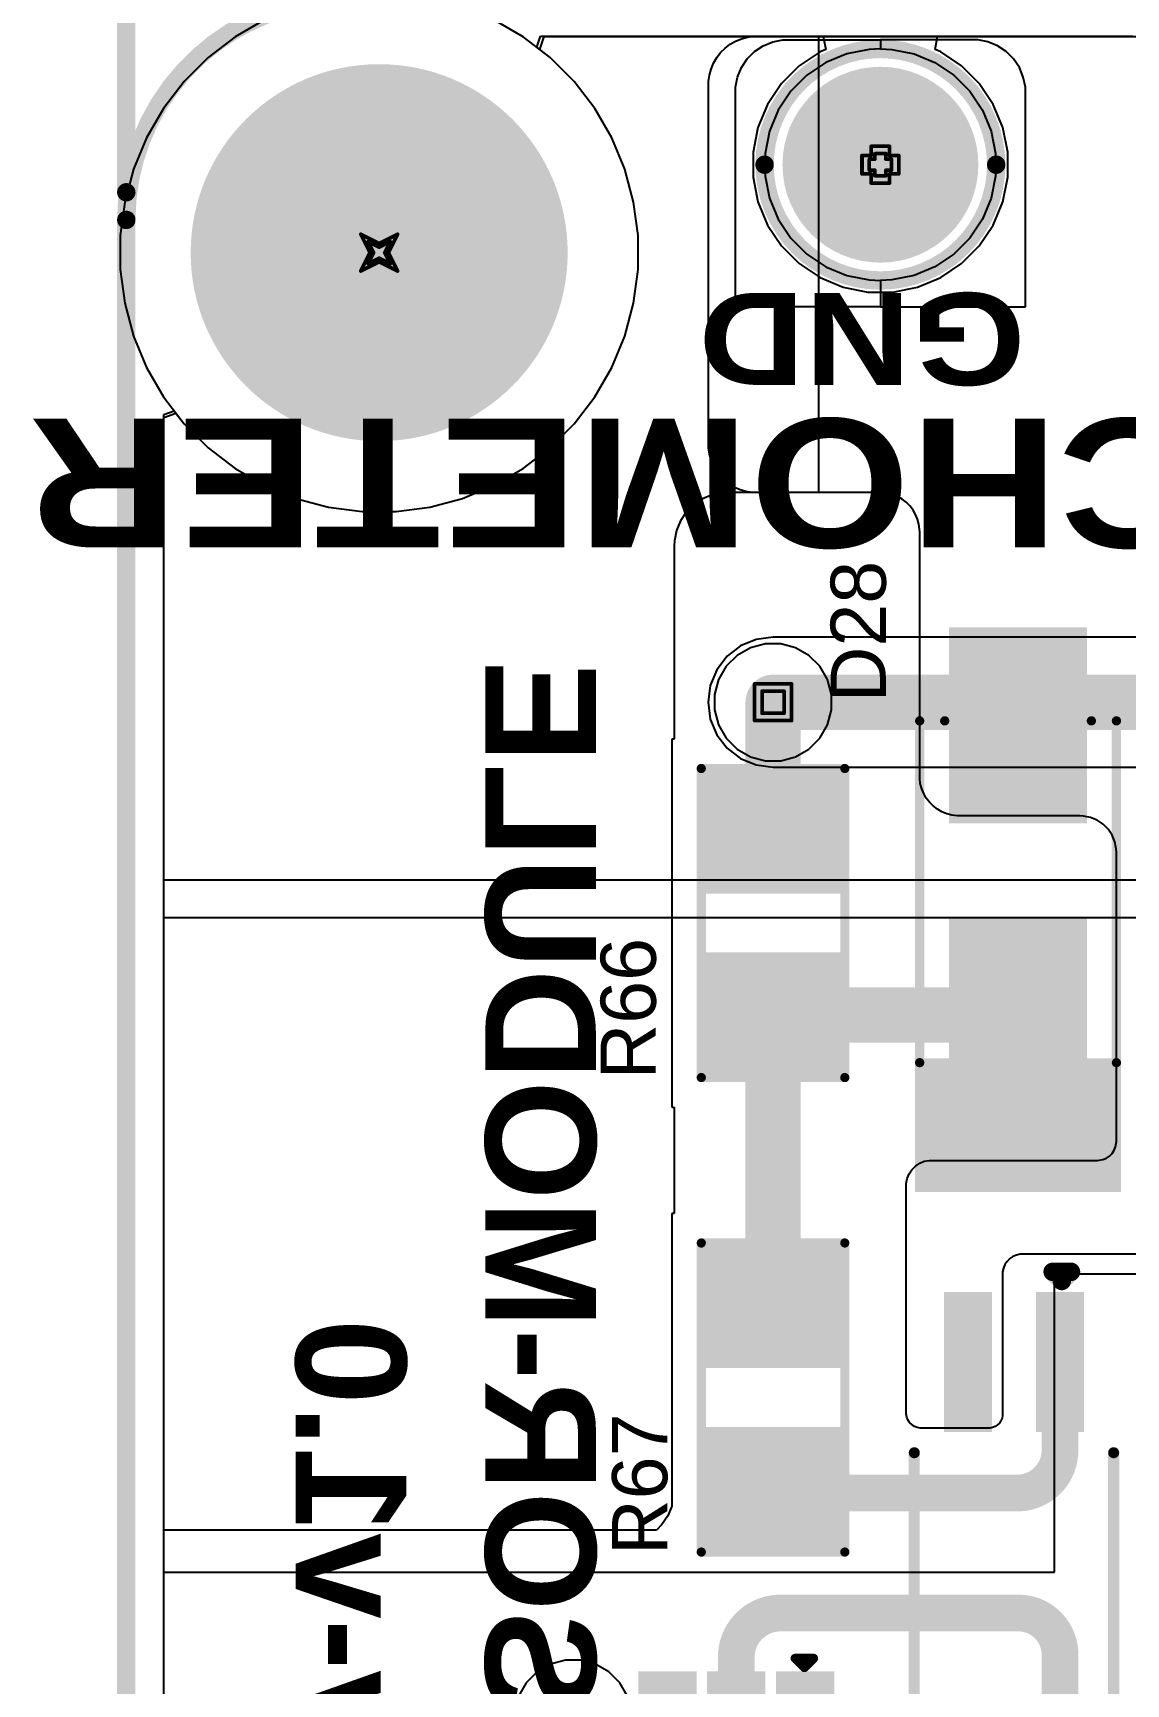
# Model space of a CAD drawing. Header units: inches. Extents: x -5 to 230, y -4 to 159.
# Drawn here: x -4.79 to 10.3, y 53.25 to 76.04 of the extents above; entities that cross this region are included whole.
import ezdxf

# ---------------------------------------------------------------- set-up
doc = ezdxf.new("R2010")
doc.units = ezdxf.units.IN
for name, color, linetype in [('Board Outline', 216, 'Continuous'), ('Bottom Layer', 5, 'Continuous'), ('Bottom Overlay', 54, 'Continuous'), ('Bottom Solder', 6, 'Continuous'), ('Dimension', 6, 'Continuous'), ('Drill Drawing', 1, 'Continuous'), ('Layer 1', 16, 'Continuous'), ('Layer 2', 76, 'Continuous'), ('Multi-Layer', 9, 'Continuous'), ('Pad Holes', 156, 'Continuous'), ('Top Layer', 1, 'Continuous'), ('Top Overlay', 2, 'Continuous'), ('Top Paste', 8, 'Continuous'), ('Top Solder', 216, 'Continuous'), ('Via Holes', 16, 'Continuous')]:
    doc.layers.add(name, color=color, linetype=linetype)
doc.styles.add('Arial', font='', dxfattribs={"height": 0.2})
doc.styles.add('Arial Black_Bold', font='', dxfattribs={"height": 0.2})
doc.styles.add('Arial_Bold', font='', dxfattribs={"height": 0.2})
doc.styles.get('Arial').set_extended_font_data('Arial')
doc.styles.get('Arial Black_Bold').set_extended_font_data('Arial Black', bold=True)
doc.styles.get('Arial_Bold').set_extended_font_data('Arial', bold=True)

# ---------------------------------------------------------------- blocks, each defined once
blk = doc.blocks.new('0_5___T____P___6')
at = {"layer": 'Bottom Layer'}
h = blk.add_hatch(color=5, dxfattribs=at)
edge = h.paths.add_edge_path()
edge.add_arc((0, 0), 1.25, 0, 360)
at = {"layer": 'Bottom Solder'}
h = blk.add_hatch(color=6, dxfattribs=at)
edge = h.paths.add_edge_path()
edge.add_arc((0, 0), 1.352, 0, 360)
at = {"layer": 'Layer 1'}
h = blk.add_hatch(color=16, dxfattribs=at)
edge = h.paths.add_edge_path()
edge.add_arc((0, 0), 1.25, 0, 360)
at = {"layer": 'Layer 2'}
h = blk.add_hatch(color=76, dxfattribs=at)
edge = h.paths.add_edge_path()
edge.add_arc((0, 0), 1.25, 0, 360)
at = {"layer": 'Multi-Layer'}
h = blk.add_hatch(color=9, dxfattribs=at)
edge = h.paths.add_edge_path()
edge.add_arc((0, 0), 1.25, 0, 360)
at = {"layer": 'Pad Holes'}
h = blk.add_hatch(color=7, dxfattribs=at)
edge = h.paths.add_edge_path()
edge.add_arc((0, 0), 0.75, 0, 360)
at = {"layer": 'Top Layer'}
h = blk.add_hatch(color=1, dxfattribs=at)
edge = h.paths.add_edge_path()
edge.add_arc((0, 0), 1.25, 0, 360)
at = {"layer": 'Top Solder'}
h = blk.add_hatch(color=216, dxfattribs=at)
edge = h.paths.add_edge_path()
edge.add_arc((0, 0), 1.352, 0, 360)
blk = doc.blocks.new('SMA_41')
at = {"layer": 'Top Layer'}
for points in [[(-3.25, 0.85), (-0.75, 0.85), (-0.75, -0.85), (-3.25, -0.85)], [(0.75, 0.85), (3.25, 0.85), (3.25, -0.85), (0.75, -0.85)]]:
    blk.add_hatch(color=1, dxfattribs=at).paths.add_polyline_path(points)
at = {"layer": 'Top Overlay'}
for points in [[(-4.445, -1.422), (-3.278, -1.422), (-3.278, 1.422), (-4.445, 1.422)], [(-3.3, 0.924), (-2.596, 0.924), (-2.596, 1.422), (-3.3, 1.422)], [(-3.3, -1.422), (-2.596, -1.422), (-2.596, -0.924), (-3.3, -0.924)]]:
    blk.add_hatch(color=2, dxfattribs=at).paths.add_polyline_path(points)
at = {"layer": 'Top Paste'}
for points in [[(-3.25, 0.85), (-0.75, 0.85), (-0.75, -0.85), (-3.25, -0.85)], [(0.75, 0.85), (3.25, 0.85), (3.25, -0.85), (0.75, -0.85)]]:
    blk.add_hatch(color=8, dxfattribs=at).paths.add_polyline_path(points)
at = {"layer": 'Top Solder'}
for points in [[(-3.352, 0.952), (-0.648, 0.952), (-0.648, -0.952), (-3.352, -0.952)], [(0.648, 0.952), (3.352, 0.952), (3.352, -0.952), (0.648, -0.952)]]:
    blk.add_hatch(color=216, dxfattribs=at).paths.add_polyline_path(points)
at = {"layer": 'Top Overlay', "const_width": 0.127}
for points in [[(-2.658, 1.358), (2.061, 1.358)], [(2.061, 1.358), (2.061, 1.012)], [(2.061, -1.012), (2.061, -1.358)], [(-2.658, -1.358), (2.061, -1.358)]]:
    blk.add_lwpolyline(points, dxfattribs=at)
at = {"layer": 'Top Overlay', "const_width": 0.0635}
for points in [[(-2.69, 1.358, 1), (-2.626, 1.358, 1)], [(2.029, 1.358, 1), (2.093, 1.358, 1)], [(2.029, 1.358, 1), (2.093, 1.358, 1)], [(2.029, 1.012, 1), (2.093, 1.012, 1)], [(2.029, -1.012, 1), (2.093, -1.012, 1)], [(-2.69, -1.358, 1), (-2.626, -1.358, 1)], [(2.029, -1.358, 1), (2.093, -1.358, 1)], [(2.029, -1.358, 1), (2.093, -1.358, 1)]]:
    blk.add_lwpolyline(points, format="xyb", close=True, dxfattribs=at)
blk = doc.blocks.new('SOIC_4_175____65')
at = {"layer": 'Top Layer'}
for points in [[(-2.31, 0.915), (-2.31, 0.355), (-4.137, 0.355), (-4.137, 0.915)], [(4.137, 0.915), (4.137, 0.355), (2.31, 0.355), (2.31, 0.915)], [(-2.31, -0.355), (-2.31, -0.915), (-4.137, -0.915), (-4.137, -0.355)], [(4.137, -0.355), (4.137, -0.915), (2.31, -0.915), (2.31, -0.355)]]:
    blk.add_hatch(color=1, dxfattribs=at).paths.add_polyline_path(points)
at = {"layer": 'Top Paste'}
for points in [[(-2.31, 0.915), (-2.31, 0.355), (-4.137, 0.355), (-4.137, 0.915)], [(4.137, 0.915), (4.137, 0.355), (2.31, 0.355), (2.31, 0.915)], [(-2.31, -0.355), (-2.31, -0.915), (-4.137, -0.915), (-4.137, -0.355)], [(4.137, -0.355), (4.137, -0.915), (2.31, -0.915), (2.31, -0.355)]]:
    blk.add_hatch(color=8, dxfattribs=at).paths.add_polyline_path(points)
at = {"layer": 'Top Solder'}
for points in [[(-2.259, 0.966), (-2.259, 0.304), (-4.188, 0.304), (-4.188, 0.966)], [(4.188, 0.966), (4.188, 0.304), (2.259, 0.304), (2.259, 0.966)], [(-2.259, -0.304), (-2.259, -0.966), (-4.188, -0.966), (-4.188, -0.304)], [(4.188, -0.304), (4.188, -0.966), (2.259, -0.966), (2.259, -0.304)]]:
    blk.add_hatch(color=216, dxfattribs=at).paths.add_polyline_path(points)
at = {"layer": 'Top Overlay'}
for points, const_width in [([(1.971, 1.376), (-1.971, 1.376)], 0.152), ([(-4.341, 0.66), (-4.468, 0.787)], 0.254), ([(-4.468, 0.533), (-4.468, 0.787)], 0.254), ([(-4.468, 0.533), (-4.341, 0.66)], 0.254), ([(1.971, -1.376), (-1.971, -1.376)], 0.152)]:
    blk.add_lwpolyline(points, dxfattribs=dict(at, const_width=const_width))
for points, const_width in [([(-2.009, 1.376, 1), (-1.933, 1.376, 1)], 0.0762), ([(1.933, 1.376, 1), (2.009, 1.376, 1)], 0.0762), ([(-4.532, 0.787, 1), (-4.405, 0.787, 1)], 0.127), ([(-4.532, 0.787, 1), (-4.405, 0.787, 1)], 0.127), ([(-4.405, 0.66, 1), (-4.278, 0.66, 1)], 0.127), ([(-4.405, 0.66, 1), (-4.278, 0.66, 1)], 0.127), ([(-4.532, 0.533, 1), (-4.405, 0.533, 1)], 0.127), ([(-4.532, 0.533, 1), (-4.405, 0.533, 1)], 0.127), ([(-2.009, -1.376, 1), (-1.933, -1.376, 1)], 0.0762), ([(1.933, -1.376, 1), (2.009, -1.376, 1)], 0.0762)]:
    blk.add_lwpolyline(points, format="xyb", close=True, dxfattribs=dict(at, const_width=const_width))
blk = doc.blocks.new('SOT_23_5_68')
at = {"layer": 'Top Layer'}
for points in [[(-1.85, 1.25), (-0.75, 1.25), (-0.75, 0.65), (-1.85, 0.65)], [(0.75, 1.25), (1.85, 1.25), (1.85, 0.65), (0.75, 0.65)], [(-1.85, 0.3), (-0.75, 0.3), (-0.75, -0.3), (-1.85, -0.3)], [(-1.85, -0.65), (-0.75, -0.65), (-0.75, -1.25), (-1.85, -1.25)], [(0.75, -0.65), (1.85, -0.65), (1.85, -1.25), (0.75, -1.25)]]:
    blk.add_hatch(color=1, dxfattribs=at).paths.add_polyline_path(points)
at = {"layer": 'Top Paste'}
for points in [[(-1.85, 1.25), (-0.75, 1.25), (-0.75, 0.65), (-1.85, 0.65)], [(0.75, 1.25), (1.85, 1.25), (1.85, 0.65), (0.75, 0.65)], [(-1.85, 0.3), (-0.75, 0.3), (-0.75, -0.3), (-1.85, -0.3)], [(-1.85, -0.65), (-0.75, -0.65), (-0.75, -1.25), (-1.85, -1.25)], [(0.75, -0.65), (1.85, -0.65), (1.85, -1.25), (0.75, -1.25)]]:
    blk.add_hatch(color=8, dxfattribs=at).paths.add_polyline_path(points)
at = {"layer": 'Top Solder'}
for points in [[(-1.952, 1.352), (-0.648, 1.352), (-0.648, 0.548), (-1.952, 0.548)], [(0.648, 1.352), (1.952, 1.352), (1.952, 0.548), (0.648, 0.548)], [(-1.952, 0.402), (-0.648, 0.402), (-0.648, -0.402), (-1.952, -0.402)], [(-1.952, -0.548), (-0.648, -0.548), (-0.648, -1.352), (-1.952, -1.352)], [(0.648, -0.548), (1.952, -0.548), (1.952, -1.352), (0.648, -1.352)]]:
    blk.add_hatch(color=216, dxfattribs=at).paths.add_polyline_path(points)
at = {"layer": 'Top Overlay', "const_width": 0.127}
for points in [[(0.874, 1.499), (-0.879, 1.499)], [(-0.879, 1.399), (-0.879, 1.499)], [(0.874, 1.399), (0.874, 1.499)], [(-2.007, 0.94), (-2.134, 1.067)], [(-2.134, 0.813), (-2.134, 1.067)], [(-2.134, 0.813), (-2.007, 0.94)], [(0.88, -0.418), (0.88, 0.44)], [(-0.879, -1.499), (-0.879, -1.399)], [(0.874, -1.499), (0.874, -1.399)], [(0.874, -1.499), (-0.879, -1.499)]]:
    blk.add_lwpolyline(points, dxfattribs=at)
at = {"layer": 'Top Overlay', "const_width": 0.0635}
for points in [[(-0.911, 1.499, 1), (-0.847, 1.499, 1)], [(-0.911, 1.499, 1), (-0.847, 1.499, 1)], [(-0.911, 1.399, 1), (-0.847, 1.399, 1)], [(0.842, 1.499, 1), (0.905, 1.499, 1)], [(0.842, 1.499, 1), (0.905, 1.499, 1)], [(0.842, 1.399, 1), (0.905, 1.399, 1)], [(-2.165, 1.067, 1), (-2.102, 1.067, 1)], [(-2.165, 1.067, 1), (-2.102, 1.067, 1)], [(-2.038, 0.94, 1), (-1.975, 0.94, 1)], [(-2.038, 0.94, 1), (-1.975, 0.94, 1)], [(-2.165, 0.813, 1), (-2.102, 0.813, 1)], [(-2.165, 0.813, 1), (-2.102, 0.813, 1)], [(0.848, 0.44, 1), (0.912, 0.44, 1)], [(0.848, -0.418, 1), (0.912, -0.418, 1)], [(-0.911, -1.399, 1), (-0.847, -1.399, 1)], [(0.842, -1.399, 1), (0.905, -1.399, 1)], [(-0.911, -1.499, 1), (-0.847, -1.499, 1)], [(-0.911, -1.499, 1), (-0.847, -1.499, 1)], [(0.842, -1.499, 1), (0.905, -1.499, 1)], [(0.842, -1.499, 1), (0.905, -1.499, 1)]]:
    blk.add_lwpolyline(points, format="xyb", close=True, dxfattribs=at)
blk = doc.blocks.new('R___1206_113')
at = {"layer": 'Top Layer'}
for points in [[(-2.032, 0.889), (-0.508, 0.889), (-0.508, -0.889), (-2.032, -0.889)], [(0.508, 0.889), (2.032, 0.889), (2.032, -0.889), (0.508, -0.889)]]:
    blk.add_hatch(color=1, dxfattribs=at).paths.add_polyline_path(points)
at = {"layer": 'Top Paste'}
for points in [[(-2.032, 0.889), (-0.508, 0.889), (-0.508, -0.889), (-2.032, -0.889)], [(0.508, 0.889), (2.032, 0.889), (2.032, -0.889), (0.508, -0.889)]]:
    blk.add_hatch(color=8, dxfattribs=at).paths.add_polyline_path(points)
at = {"layer": 'Top Solder'}
for points in [[(-2.1336, 0.9906), (-0.4064, 0.9906), (-0.4064, -0.9906), (-2.1336, -0.9906)], [(0.4064, 0.9906), (2.1336, 0.9906), (2.1336, -0.9906), (0.4064, -0.9906)]]:
    blk.add_hatch(color=216, dxfattribs=at).paths.add_polyline_path(points)
at = {"layer": 'Top Overlay', "const_width": 0.127}
for points in [[(2.1336, 0.9906), (-2.1336, 0.9906)], [(-2.1336, -0.9906), (-2.1336, 0.9906)], [(2.1336, -0.9906), (2.1336, 0.9906)], [(2.1336, -0.9906), (-2.1336, -0.9906)]]:
    blk.add_lwpolyline(points, dxfattribs=at)
at = {"layer": 'Top Overlay', "const_width": 0.0635}
for points in [[(-2.16535, 0.9906, 1), (-2.10185, 0.9906, 1)], [(-2.16535, 0.9906, 1), (-2.10185, 0.9906, 1)], [(2.10185, 0.9906, 1), (2.16535, 0.9906, 1)], [(2.10185, 0.9906, 1), (2.16535, 0.9906, 1)], [(-2.16535, -0.9906, 1), (-2.10185, -0.9906, 1)], [(-2.16535, -0.9906, 1), (-2.10185, -0.9906, 1)], [(2.10185, -0.9906, 1), (2.16535, -0.9906, 1)], [(2.10185, -0.9906, 1), (2.16535, -0.9906, 1)]]:
    blk.add_lwpolyline(points, format="xyb", close=True, dxfattribs=at)
blk = doc.blocks.new('R___1206_114')
at = {"layer": 'Top Layer'}
for points in [[(-2.032, 0.889), (-0.508, 0.889), (-0.508, -0.889), (-2.032, -0.889)], [(0.508, 0.889), (2.032, 0.889), (2.032, -0.889), (0.508, -0.889)]]:
    blk.add_hatch(color=1, dxfattribs=at).paths.add_polyline_path(points)
at = {"layer": 'Top Paste'}
for points in [[(-2.032, 0.889), (-0.508, 0.889), (-0.508, -0.889), (-2.032, -0.889)], [(0.508, 0.889), (2.032, 0.889), (2.032, -0.889), (0.508, -0.889)]]:
    blk.add_hatch(color=8, dxfattribs=at).paths.add_polyline_path(points)
at = {"layer": 'Top Solder'}
for points in [[(-2.1336, 0.9906), (-0.4064, 0.9906), (-0.4064, -0.9906), (-2.1336, -0.9906)], [(0.4064, 0.9906), (2.1336, 0.9906), (2.1336, -0.9906), (0.4064, -0.9906)]]:
    blk.add_hatch(color=216, dxfattribs=at).paths.add_polyline_path(points)
at = {"layer": 'Top Overlay', "const_width": 0.127}
for points in [[(2.1336, 0.9906), (-2.1336, 0.9906)], [(-2.1336, -0.9906), (-2.1336, 0.9906)], [(2.1336, -0.9906), (2.1336, 0.9906)], [(2.1336, -0.9906), (-2.1336, -0.9906)]]:
    blk.add_lwpolyline(points, dxfattribs=at)
at = {"layer": 'Top Overlay', "const_width": 0.0635}
for points in [[(-2.16535, 0.9906, 1), (-2.10185, 0.9906, 1)], [(-2.16535, 0.9906, 1), (-2.10185, 0.9906, 1)], [(2.10185, 0.9906, 1), (2.16535, 0.9906, 1)], [(2.10185, 0.9906, 1), (2.16535, 0.9906, 1)], [(-2.16535, -0.9906, 1), (-2.10185, -0.9906, 1)], [(-2.16535, -0.9906, 1), (-2.10185, -0.9906, 1)], [(2.10185, -0.9906, 1), (2.16535, -0.9906, 1)], [(2.10185, -0.9906, 1), (2.16535, -0.9906, 1)]]:
    blk.add_lwpolyline(points, format="xyb", close=True, dxfattribs=at)

msp = doc.modelspace()

# ---------------------------------------------------------------- hatches: boundary and pattern name
at = {"layer": 'Bottom Layer'}
h = msp.add_hatch(color=5, dxfattribs=at)
edge = h.paths.add_edge_path()
edge.add_arc((-0.009, 73.009), 2.5, 0, 360)
h = msp.add_hatch(color=5, dxfattribs=at)
edge = h.paths.add_edge_path()
edge.add_arc((5.428, 66.802), 0.3, 0, 360)
at = {"layer": 'Bottom Solder'}
h = msp.add_hatch(color=6, dxfattribs=at)
edge = h.paths.add_edge_path()
edge.add_arc((-0.009, 73.009), 2.602, 0, 360)
at = {"layer": 'Layer 1'}
h = msp.add_hatch(color=16, dxfattribs=at)
edge = h.paths.add_edge_path()
edge.add_arc((-0.009, 73.009), 2.5, 0, 360)
h = msp.add_hatch(color=16, dxfattribs=at)
edge = h.paths.add_edge_path()
edge.add_arc((5.428, 66.802), 0.3, 0, 360)
at = {"layer": 'Layer 2'}
h = msp.add_hatch(color=76, dxfattribs=at)
edge = h.paths.add_edge_path()
edge.add_arc((-0.009, 73.009), 2.5, 0, 360)
h = msp.add_hatch(color=76, dxfattribs=at)
edge = h.paths.add_edge_path()
edge.add_arc((5.428, 66.802), 0.3, 0, 360)
at = {"layer": 'Multi-Layer'}
h = msp.add_hatch(color=9, dxfattribs=at)
edge = h.paths.add_edge_path()
edge.add_arc((-0.009, 73.009), 2.5, 0, 360)
at = {"layer": 'Pad Holes'}
h = msp.add_hatch(color=7, dxfattribs=at)
edge = h.paths.add_edge_path()
edge.add_arc((-0.009, 73.009), 1.5, 0, 360)
at = {"layer": 'Top Layer'}
h = msp.add_hatch(color=1, dxfattribs=at)
edge = h.paths.add_edge_path()
edge.add_arc((-0.009, 73.009), 2.5, 0, 360)
h = msp.add_hatch(color=1, dxfattribs=at)
edge = h.paths.add_edge_path()
edge.add_arc((5.428, 66.802), 0.3, 0, 360)
at = {"layer": 'Top Solder'}
h = msp.add_hatch(color=216, dxfattribs=at)
edge = h.paths.add_edge_path()
edge.add_arc((-0.009, 73.009), 2.602, 0, 360)
at = {"layer": 'Via Holes'}
h = msp.add_hatch(color=7, dxfattribs=at)
edge = h.paths.add_edge_path()
edge.add_arc((5.428, 66.802), 0.15, 0, 360)

# ---------------------------------------------------------------- linework, layer by layer
at = {"layer": 'Board Outline', "const_width": 0.254}
msp.add_lwpolyline([(-3.5, 73.461, -0.414214), (-0.452, 76.509)], format="xyb", dxfattribs=at)
msp.add_lwpolyline([(-3.5, -0.443), (-3.5, 73.461)], dxfattribs=at)
at = {"layer": 'Board Outline', "const_width": 0.127}
msp.add_lwpolyline([(-3.563, 73.461, 1), (-3.436, 73.461, 1)], format="xyb", close=True, dxfattribs=at)
msp.add_lwpolyline([(-3.563, 73.461, 1), (-3.436, 73.461, 1)], format="xyb", close=True, dxfattribs=at)
at = {"layer": 'Bottom Layer'}
for p, q in [((2.208, 75.813), (2.268, 75.991)), ((2.268, 75.991), (6.12, 75.991)), ((6.12, 75.991), (6.155, 75.813)), ((7.664, 75.813), (7.7, 75.991)), ((7.7, 75.991), (12.365, 75.991)), ((2.353, 75.702), (2.208, 75.813)), ((2.684, 75.371), (2.353, 75.702)), ((6.077, 75.781), (5.789, 75.589)), ((6.155, 75.813), (6.077, 75.781)), ((7.742, 75.781), (7.664, 75.813)), ((8.03, 75.589), (7.742, 75.781)), ((5.789, 75.589), (5.544, 75.344)), ((8.275, 75.344), (8.03, 75.589)), ((2.969, 74.999), (2.684, 75.371)), ((5.544, 75.344), (5.352, 75.056)), ((8.468, 75.056), (8.275, 75.344)), ((3.204, 74.594), (2.969, 74.999)), ((5.352, 75.056), (5.219, 74.736)), ((8.6, 74.736), (8.468, 75.056)), ((3.383, 74.161), (3.204, 74.594)), ((5.219, 74.736), (5.152, 74.396)), ((8.668, 74.396), (8.6, 74.736)), ((5.152, 74.396), (5.152, 74.05)), ((8.668, 74.05), (8.668, 74.396)), ((3.504, 73.708), (3.383, 74.161)), ((5.152, 74.05), (5.219, 73.71)), ((8.6, 73.71), (8.668, 74.05)), ((3.565, 73.244), (3.504, 73.708)), ((5.219, 73.71), (5.352, 73.39)), ((8.468, 73.39), (8.6, 73.71)), ((3.565, 72.775), (3.565, 73.244)), ((5.352, 73.39), (5.544, 73.103)), ((8.275, 73.103), (8.468, 73.39)), ((5.544, 73.103), (5.789, 72.858)), ((8.03, 72.858), (8.275, 73.103)), ((3.504, 72.31), (3.565, 72.775)), ((5.789, 72.858), (6.077, 72.665)), ((7.742, 72.665), (8.03, 72.858)), ((6.077, 72.665), (6.397, 72.533)), ((6.397, 72.533), (6.737, 72.465)), ((7.083, 72.465), (7.423, 72.533)), ((7.423, 72.533), (7.742, 72.665)), ((3.383, 71.858), (3.504, 72.31)), ((6.737, 72.465), (7.083, 72.465)), ((3.204, 71.425), (3.383, 71.858)), ((2.969, 71.019), (3.204, 71.425)), ((2.684, 70.647), (2.969, 71.019)), ((-2.982, 70.735), (-2.814, 70.793)), ((-2.982, 2.277), (-2.982, 70.735)), ((-2.814, 70.793), (-2.702, 70.647)), ((-2.702, 70.647), (-2.371, 70.316)), ((2.353, 70.316), (2.684, 70.647)), ((-2.371, 70.316), (-1.999, 70.031)), ((1.981, 70.031), (2.353, 70.316)), ((-1.999, 70.031), (-1.593, 69.797)), ((1.575, 69.797), (1.981, 70.031)), ((-1.593, 69.797), (-1.161, 69.617)), ((1.142, 69.617), (1.575, 69.797)), ((-1.161, 69.617), (-0.708, 69.496)), ((0.69, 69.496), (1.142, 69.617)), ((-0.708, 69.496), (-0.243, 69.435)), ((-0.243, 69.435), (0.225, 69.435)), ((0.225, 69.435), (0.69, 69.496)), ((5.428, 67.699), (5.196, 67.668)), ((11.278, 67.699), (5.428, 67.699)), ((4.98, 67.579), (4.794, 67.436)), ((5.196, 67.668), (4.98, 67.579)), ((4.652, 67.25), (4.562, 67.034)), ((4.794, 67.436), (4.652, 67.25)), ((4.562, 67.034), (4.531, 66.802)), ((4.531, 66.802), (4.562, 66.57)), ((4.562, 66.57), (4.652, 66.354)), ((4.652, 66.354), (4.794, 66.168)), ((4.794, 66.168), (4.98, 66.025)), ((4.98, 66.025), (5.196, 65.936)), ((5.196, 65.936), (5.428, 65.905)), ((5.428, 65.905), (11.278, 65.905))]:
    msp.add_line(p, q, dxfattribs=at)
at = {"layer": 'Bottom Layer', "const_width": 0.762}
msp.add_lwpolyline([(5.428, 66.802), (11.278, 66.802)], dxfattribs=at)
at = {"layer": 'Bottom Layer', "const_width": 0.381}
msp.add_lwpolyline([(5.238, 66.802, 1), (5.619, 66.802, 1)], format="xyb", close=True, dxfattribs=at)
at = {"layer": 'Dimension', "const_width": 0.254}
msp.add_lwpolyline([(-3.5, 73.842), (-3.5, 87.122)], dxfattribs=at)
at = {"layer": 'Dimension', "const_width": 0.127}
msp.add_lwpolyline([(-3.563, 73.842, 1), (-3.436, 73.842, 1)], format="xyb", close=True, dxfattribs=at)
at = {"layer": 'Drill Drawing', "const_width": 0.0508}
for points in [[(6.656, 74.096), (6.656, 74.35)], [(6.656, 74.35), (6.783, 74.35)], [(6.757, 74.147), (6.757, 74.299)], [(6.757, 74.299), (6.834, 74.299)], [(6.783, 74.35), (6.783, 74.477)], [(6.783, 74.477), (7.037, 74.477)], [(6.834, 74.299), (6.834, 74.376)], [(6.834, 74.376), (6.986, 74.376)], [(6.986, 74.299), (6.986, 74.376)], [(6.986, 74.299), (7.062, 74.299)], [(7.037, 74.35), (7.037, 74.477)], [(7.037, 74.35), (7.164, 74.35)], [(7.062, 74.147), (7.062, 74.299)], [(7.164, 74.096), (7.164, 74.35)], [(6.656, 74.096), (6.783, 74.096)], [(6.757, 74.147), (6.834, 74.147)], [(6.783, 73.969), (6.783, 74.096)], [(6.834, 74.071), (6.834, 74.147)], [(6.834, 74.071), (6.986, 74.071)], [(6.986, 74.147), (7.062, 74.147)], [(6.986, 74.071), (6.986, 74.147)], [(7.037, 74.096), (7.164, 74.096)], [(7.037, 73.969), (7.037, 74.096)], [(6.783, 73.969), (7.037, 73.969)], [(-0.263, 73.263), (-0.009, 73.136)], [(-0.263, 73.263), (-0.136, 73.009)], [(-0.162, 73.162), (-0.009, 73.085)], [(-0.162, 73.162), (-0.085, 73.009)], [(-0.009, 73.136), (0.245, 73.263)], [(-0.009, 73.085), (0.143, 73.162)], [(0.067, 73.009), (0.143, 73.162)], [(0.118, 73.009), (0.245, 73.263)], [(-0.263, 72.755), (-0.136, 73.009)], [(-0.162, 72.857), (-0.085, 73.009)], [(-0.162, 72.857), (-0.009, 72.933)], [(-0.009, 72.933), (0.143, 72.857)], [(0.067, 73.009), (0.143, 72.857)], [(0.118, 73.009), (0.245, 72.755)], [(-0.263, 72.755), (-0.009, 72.882)], [(-0.009, 72.882), (0.245, 72.755)], [(5.174, 67.056), (5.682, 67.056)], [(5.174, 66.548), (5.174, 67.056)], [(5.682, 66.548), (5.682, 67.056)], [(5.276, 66.954), (5.58, 66.954)], [(5.276, 66.65), (5.276, 66.954)], [(5.58, 66.65), (5.58, 66.954)], [(5.174, 66.548), (5.682, 66.548)], [(5.276, 66.65), (5.58, 66.65)]]:
    msp.add_lwpolyline(points, dxfattribs=at)
at = {"layer": 'Drill Drawing', "const_width": 0.0254}
for points in [[(6.643, 74.35, 1), (6.668, 74.35, 1)], [(6.643, 74.35, 1), (6.668, 74.35, 1)], [(6.745, 74.299, 1), (6.77, 74.299, 1)], [(6.745, 74.299, 1), (6.77, 74.299, 1)], [(6.77, 74.477, 1), (6.795, 74.477, 1)], [(6.77, 74.477, 1), (6.795, 74.477, 1)], [(6.77, 74.35, 1), (6.795, 74.35, 1)], [(6.77, 74.35, 1), (6.795, 74.35, 1)], [(6.821, 74.376, 1), (6.846, 74.376, 1)], [(6.821, 74.376, 1), (6.846, 74.376, 1)], [(6.821, 74.299, 1), (6.846, 74.299, 1)], [(6.821, 74.299, 1), (6.846, 74.299, 1)], [(6.973, 74.376, 1), (6.999, 74.376, 1)], [(6.973, 74.376, 1), (6.999, 74.376, 1)], [(6.973, 74.299, 1), (6.999, 74.299, 1)], [(6.973, 74.299, 1), (6.999, 74.299, 1)], [(7.024, 74.477, 1), (7.049, 74.477, 1)], [(7.024, 74.477, 1), (7.049, 74.477, 1)], [(7.024, 74.35, 1), (7.049, 74.35, 1)], [(7.024, 74.35, 1), (7.049, 74.35, 1)], [(7.049, 74.299, 1), (7.075, 74.299, 1)], [(7.049, 74.299, 1), (7.075, 74.299, 1)], [(7.151, 74.35, 1), (7.176, 74.35, 1)], [(7.151, 74.35, 1), (7.176, 74.35, 1)], [(6.643, 74.096, 1), (6.668, 74.096, 1)], [(6.643, 74.096, 1), (6.668, 74.096, 1)], [(6.745, 74.147, 1), (6.77, 74.147, 1)], [(6.745, 74.147, 1), (6.77, 74.147, 1)], [(6.77, 74.096, 1), (6.795, 74.096, 1)], [(6.77, 74.096, 1), (6.795, 74.096, 1)], [(6.821, 74.147, 1), (6.846, 74.147, 1)], [(6.821, 74.147, 1), (6.846, 74.147, 1)], [(6.821, 74.071, 1), (6.846, 74.071, 1)], [(6.821, 74.071, 1), (6.846, 74.071, 1)], [(6.973, 74.147, 1), (6.999, 74.147, 1)], [(6.973, 74.147, 1), (6.999, 74.147, 1)], [(6.973, 74.071, 1), (6.999, 74.071, 1)], [(6.973, 74.071, 1), (6.999, 74.071, 1)], [(7.024, 74.096, 1), (7.049, 74.096, 1)], [(7.024, 74.096, 1), (7.049, 74.096, 1)], [(7.049, 74.147, 1), (7.075, 74.147, 1)], [(7.049, 74.147, 1), (7.075, 74.147, 1)], [(7.151, 74.096, 1), (7.176, 74.096, 1)], [(7.151, 74.096, 1), (7.176, 74.096, 1)], [(6.77, 73.969, 1), (6.795, 73.969, 1)], [(6.77, 73.969, 1), (6.795, 73.969, 1)], [(7.024, 73.969, 1), (7.049, 73.969, 1)], [(7.024, 73.969, 1), (7.049, 73.969, 1)], [(-0.276, 73.263, 1), (-0.25, 73.263, 1)], [(-0.276, 73.263, 1), (-0.25, 73.263, 1)], [(-0.174, 73.162, 1), (-0.149, 73.162, 1)], [(-0.174, 73.162, 1), (-0.149, 73.162, 1)], [(0.131, 73.162, 1), (0.156, 73.162, 1)], [(0.131, 73.162, 1), (0.156, 73.162, 1)], [(0.232, 73.263, 1), (0.258, 73.263, 1)], [(0.232, 73.263, 1), (0.258, 73.263, 1)], [(-0.149, 73.009, 1), (-0.123, 73.009, 1)], [(-0.149, 73.009, 1), (-0.123, 73.009, 1)], [(-0.098, 73.009, 1), (-0.073, 73.009, 1)], [(-0.098, 73.009, 1), (-0.073, 73.009, 1)], [(-0.022, 73.136, 1), (0.004, 73.136, 1)], [(-0.022, 73.136, 1), (0.004, 73.136, 1)], [(-0.022, 73.085, 1), (0.004, 73.085, 1)], [(-0.022, 73.085, 1), (0.004, 73.085, 1)], [(-0.022, 72.933, 1), (0.004, 72.933, 1)], [(-0.022, 72.933, 1), (0.004, 72.933, 1)], [(0.054, 73.009, 1), (0.08, 73.009, 1)], [(0.054, 73.009, 1), (0.08, 73.009, 1)], [(0.105, 73.009, 1), (0.131, 73.009, 1)], [(0.105, 73.009, 1), (0.131, 73.009, 1)], [(-0.276, 72.755, 1), (-0.25, 72.755, 1)], [(-0.276, 72.755, 1), (-0.25, 72.755, 1)], [(-0.174, 72.857, 1), (-0.149, 72.857, 1)], [(-0.174, 72.857, 1), (-0.149, 72.857, 1)], [(-0.022, 72.882, 1), (0.004, 72.882, 1)], [(-0.022, 72.882, 1), (0.004, 72.882, 1)], [(0.131, 72.857, 1), (0.156, 72.857, 1)], [(0.131, 72.857, 1), (0.156, 72.857, 1)], [(0.232, 72.755, 1), (0.258, 72.755, 1)], [(0.232, 72.755, 1), (0.258, 72.755, 1)], [(5.161, 67.056, 1), (5.187, 67.056, 1)], [(5.161, 67.056, 1), (5.187, 67.056, 1)], [(5.669, 67.056, 1), (5.695, 67.056, 1)], [(5.669, 67.056, 1), (5.695, 67.056, 1)], [(5.263, 66.954, 1), (5.288, 66.954, 1)], [(5.263, 66.954, 1), (5.288, 66.954, 1)], [(5.568, 66.954, 1), (5.593, 66.954, 1)], [(5.568, 66.954, 1), (5.593, 66.954, 1)], [(5.161, 66.548, 1), (5.187, 66.548, 1)], [(5.161, 66.548, 1), (5.187, 66.548, 1)], [(5.263, 66.65, 1), (5.288, 66.65, 1)], [(5.263, 66.65, 1), (5.288, 66.65, 1)], [(5.568, 66.65, 1), (5.593, 66.65, 1)], [(5.568, 66.65, 1), (5.593, 66.65, 1)], [(5.669, 66.548, 1), (5.695, 66.548, 1)], [(5.669, 66.548, 1), (5.695, 66.548, 1)]]:
    msp.add_lwpolyline(points, format="xyb", close=True, dxfattribs=at)
at = {"layer": 'Layer 1'}
for p, q in [((2.208, 75.813), (2.268, 75.991)), ((2.268, 75.991), (12.365, 75.991)), ((2.353, 75.702), (2.208, 75.813)), ((2.684, 75.371), (2.353, 75.702)), ((2.969, 74.999), (2.684, 75.371)), ((3.204, 74.594), (2.969, 74.999)), ((3.383, 74.161), (3.204, 74.594)), ((3.504, 73.708), (3.383, 74.161)), ((3.565, 73.244), (3.504, 73.708)), ((3.565, 72.775), (3.565, 73.244)), ((3.504, 72.31), (3.565, 72.775)), ((3.383, 71.858), (3.504, 72.31)), ((3.204, 71.425), (3.383, 71.858)), ((2.969, 71.019), (3.204, 71.425)), ((2.684, 70.647), (2.969, 71.019)), ((-2.982, 70.735), (-2.814, 70.793)), ((-2.982, 64.346), (-2.982, 70.735)), ((-2.814, 70.793), (-2.702, 70.647)), ((-2.702, 70.647), (-2.371, 70.316)), ((2.353, 70.316), (2.684, 70.647)), ((-2.371, 70.316), (-1.999, 70.031)), ((1.981, 70.031), (2.353, 70.316)), ((-1.999, 70.031), (-1.593, 69.797)), ((1.575, 69.797), (1.981, 70.031)), ((-1.593, 69.797), (-1.161, 69.617)), ((1.142, 69.617), (1.575, 69.797)), ((-1.161, 69.617), (-0.708, 69.496)), ((0.69, 69.496), (1.142, 69.617)), ((-0.708, 69.496), (-0.243, 69.435)), ((-0.243, 69.435), (0.225, 69.435)), ((0.225, 69.435), (0.69, 69.496)), ((5.116, 67.555), (4.932, 67.449)), ((5.322, 67.61), (5.116, 67.555)), ((5.534, 67.61), (5.322, 67.61)), ((5.74, 67.555), (5.534, 67.61)), ((5.924, 67.449), (5.74, 67.555)), ((4.781, 67.298), (4.675, 67.114)), ((4.932, 67.449), (4.781, 67.298)), ((6.075, 67.298), (5.924, 67.449)), ((6.181, 67.114), (6.075, 67.298)), ((4.675, 67.114), (4.62, 66.908)), ((6.236, 66.908), (6.181, 67.114)), ((4.62, 66.908), (4.62, 66.696)), ((6.236, 66.696), (6.236, 66.908)), ((4.62, 66.696), (4.675, 66.49)), ((6.181, 66.49), (6.236, 66.696)), ((4.675, 66.49), (4.781, 66.306)), ((6.075, 66.306), (6.181, 66.49)), ((4.781, 66.306), (4.932, 66.155)), ((4.932, 66.155), (5.116, 66.049)), ((5.74, 66.049), (5.924, 66.155)), ((5.924, 66.155), (6.075, 66.306)), ((5.116, 66.049), (5.322, 65.994)), ((5.322, 65.994), (5.534, 65.994)), ((5.534, 65.994), (5.74, 66.049)), ((36.633, 64.346), (-2.982, 64.346)), ((-2.982, 8.962), (-2.982, 63.828)), ((-2.982, 63.828), (36.633, 63.828))]:
    msp.add_line(p, q, dxfattribs=at)
at = {"layer": 'Layer 2'}
for p, q in [((2.208, 75.813), (2.268, 75.991)), ((2.268, 75.991), (6.12, 75.991)), ((6.12, 75.991), (6.155, 75.813)), ((7.664, 75.813), (7.7, 75.991)), ((7.7, 75.991), (12.365, 75.991)), ((2.353, 75.702), (2.208, 75.813)), ((2.684, 75.371), (2.353, 75.702)), ((6.077, 75.781), (5.789, 75.589)), ((6.155, 75.813), (6.077, 75.781)), ((7.742, 75.781), (7.664, 75.813)), ((8.03, 75.589), (7.742, 75.781)), ((5.789, 75.589), (5.544, 75.344)), ((8.275, 75.344), (8.03, 75.589)), ((2.969, 74.999), (2.684, 75.371)), ((5.544, 75.344), (5.352, 75.056)), ((8.468, 75.056), (8.275, 75.344)), ((3.204, 74.594), (2.969, 74.999)), ((5.352, 75.056), (5.219, 74.736)), ((8.6, 74.736), (8.468, 75.056)), ((3.383, 74.161), (3.204, 74.594)), ((5.219, 74.736), (5.152, 74.396)), ((8.668, 74.396), (8.6, 74.736)), ((5.152, 74.396), (5.152, 74.05)), ((8.668, 74.05), (8.668, 74.396)), ((3.504, 73.708), (3.383, 74.161)), ((5.152, 74.05), (5.219, 73.71)), ((8.6, 73.71), (8.668, 74.05)), ((3.565, 73.244), (3.504, 73.708)), ((5.219, 73.71), (5.352, 73.39)), ((8.468, 73.39), (8.6, 73.71)), ((3.565, 72.775), (3.565, 73.244)), ((5.352, 73.39), (5.544, 73.103)), ((8.275, 73.103), (8.468, 73.39)), ((5.544, 73.103), (5.789, 72.858)), ((8.03, 72.858), (8.275, 73.103)), ((3.504, 72.31), (3.565, 72.775)), ((5.789, 72.858), (6.077, 72.665)), ((7.742, 72.665), (8.03, 72.858)), ((6.077, 72.665), (6.397, 72.533)), ((6.397, 72.533), (6.737, 72.465)), ((7.083, 72.465), (7.423, 72.533)), ((7.423, 72.533), (7.742, 72.665)), ((3.383, 71.858), (3.504, 72.31)), ((6.737, 72.465), (7.083, 72.465)), ((3.204, 71.425), (3.383, 71.858)), ((2.969, 71.019), (3.204, 71.425)), ((2.684, 70.647), (2.969, 71.019)), ((-2.982, 70.735), (-2.814, 70.793)), ((-2.982, 2.277), (-2.982, 70.735)), ((-2.814, 70.793), (-2.702, 70.647)), ((-2.702, 70.647), (-2.371, 70.316)), ((2.353, 70.316), (2.684, 70.647)), ((-2.371, 70.316), (-1.999, 70.031)), ((1.981, 70.031), (2.353, 70.316)), ((-1.999, 70.031), (-1.593, 69.797)), ((1.575, 69.797), (1.981, 70.031)), ((-1.593, 69.797), (-1.161, 69.617)), ((1.142, 69.617), (1.575, 69.797)), ((-1.161, 69.617), (-0.708, 69.496)), ((0.69, 69.496), (1.142, 69.617)), ((-0.708, 69.496), (-0.243, 69.435)), ((-0.243, 69.435), (0.225, 69.435)), ((0.225, 69.435), (0.69, 69.496)), ((5.116, 67.555), (4.932, 67.449)), ((5.322, 67.61), (5.116, 67.555)), ((5.534, 67.61), (5.322, 67.61)), ((5.74, 67.555), (5.534, 67.61)), ((5.924, 67.449), (5.74, 67.555)), ((4.781, 67.298), (4.675, 67.114)), ((4.932, 67.449), (4.781, 67.298)), ((6.075, 67.298), (5.924, 67.449)), ((6.181, 67.114), (6.075, 67.298)), ((4.675, 67.114), (4.62, 66.908)), ((6.236, 66.908), (6.181, 67.114)), ((4.62, 66.908), (4.62, 66.696)), ((6.236, 66.696), (6.236, 66.908)), ((4.62, 66.696), (4.675, 66.49)), ((6.181, 66.49), (6.236, 66.696)), ((4.675, 66.49), (4.781, 66.306)), ((6.075, 66.306), (6.181, 66.49)), ((4.781, 66.306), (4.932, 66.155)), ((4.932, 66.155), (5.116, 66.049)), ((5.74, 66.049), (5.924, 66.155)), ((5.924, 66.155), (6.075, 66.306)), ((5.116, 66.049), (5.322, 65.994)), ((5.322, 65.994), (5.534, 65.994)), ((5.534, 65.994), (5.74, 66.049)), ((2.561, 53.577), (2.355, 53.522)), ((2.773, 53.577), (2.561, 53.577)), ((2.979, 53.522), (2.773, 53.577)), ((2.171, 53.416), (2.02, 53.266)), ((2.355, 53.522), (2.171, 53.416)), ((3.163, 53.416), (2.979, 53.522)), ((3.314, 53.266), (3.163, 53.416)), ((2.02, 53.266), (1.914, 53.081)), ((3.42, 53.081), (3.314, 53.266))]:
    msp.add_line(p, q, dxfattribs=at)
at = {"layer": 'Multi-Layer'}
for p, q in [((-1.593, 76.222), (-1.999, 75.988)), ((1.981, 75.988), (1.575, 76.222)), ((-1.999, 75.988), (-2.371, 75.702)), ((2.353, 75.702), (1.981, 75.988)), ((-2.371, 75.702), (-2.702, 75.371)), ((2.684, 75.371), (2.353, 75.702)), ((-2.702, 75.371), (-2.988, 74.999)), ((2.969, 74.999), (2.684, 75.371)), ((-2.988, 74.999), (-3.222, 74.594)), ((3.204, 74.594), (2.969, 74.999)), ((-3.222, 74.594), (-3.401, 74.161)), ((3.383, 74.161), (3.204, 74.594)), ((-3.401, 74.161), (-3.522, 73.708)), ((3.504, 73.708), (3.383, 74.161)), ((-3.522, 73.708), (-3.584, 73.244)), ((3.565, 73.244), (3.504, 73.708)), ((-3.584, 73.244), (-3.584, 73.009)), ((3.565, 73.009), (3.565, 73.244)), ((-3.584, 73.009), (-3.584, 73.009)), ((-3.584, 73.009), (-3.584, 72.775)), ((3.565, 72.775), (3.565, 73.009)), ((-3.584, 72.775), (-3.522, 72.31)), ((3.504, 72.31), (3.565, 72.775)), ((-3.522, 72.31), (-3.401, 71.858)), ((3.383, 71.858), (3.504, 72.31)), ((-3.401, 71.858), (-3.222, 71.425)), ((3.204, 71.425), (3.383, 71.858)), ((-3.222, 71.425), (-2.988, 71.019)), ((2.969, 71.019), (3.204, 71.425)), ((-2.988, 71.019), (-2.702, 70.647)), ((2.684, 70.647), (2.969, 71.019)), ((-2.702, 70.647), (-2.371, 70.316)), ((2.353, 70.316), (2.684, 70.647)), ((-2.371, 70.316), (-1.999, 70.031)), ((1.981, 70.031), (2.353, 70.316)), ((-1.999, 70.031), (-1.593, 69.797)), ((1.575, 69.797), (1.981, 70.031)), ((-1.593, 69.797), (-1.161, 69.617)), ((1.142, 69.617), (1.575, 69.797)), ((-1.161, 69.617), (-0.708, 69.496)), ((0.69, 69.496), (1.142, 69.617)), ((-0.708, 69.496), (-0.243, 69.435)), ((-0.243, 69.435), (-0.009, 69.435)), ((-0.009, 69.435), (0.225, 69.435)), ((0.225, 69.435), (0.69, 69.496))]:
    msp.add_line(p, q, dxfattribs=at)
at = {"layer": 'Top Layer'}
for p, q in [((2.168, 75.844), (2.219, 75.997)), ((2.219, 75.997), (6.054, 75.997)), ((4.835, 75.885), (4.911, 75.929)), ((4.911, 75.929), (4.992, 75.963)), ((4.992, 75.963), (5.076, 75.985)), ((5.076, 75.985), (5.163, 75.997)), ((5.163, 75.997), (5.207, 75.997)), ((5.207, 75.997), (10.393, 75.997)), ((6.054, 75.997), (6.054, 69.698)), ((2.353, 75.702), (2.168, 75.844)), ((2.684, 75.371), (2.353, 75.702)), ((4.607, 75.625), (4.65, 75.701)), ((4.65, 75.701), (4.704, 75.77)), ((4.704, 75.77), (4.766, 75.832)), ((4.766, 75.832), (4.835, 75.885)), ((4.539, 75.373), (4.55, 75.459)), ((4.55, 75.459), (4.573, 75.544)), ((4.573, 75.544), (4.607, 75.625)), ((2.969, 74.999), (2.684, 75.371)), ((4.539, 75.329), (4.539, 75.373)), ((4.539, 70.358), (4.539, 75.329)), ((3.204, 74.594), (2.969, 74.999)), ((3.383, 74.161), (3.204, 74.594)), ((3.504, 73.708), (3.383, 74.161)), ((3.565, 73.244), (3.504, 73.708)), ((3.565, 72.775), (3.565, 73.244)), ((3.504, 72.31), (3.565, 72.775)), ((3.383, 71.858), (3.504, 72.31)), ((3.204, 71.425), (3.383, 71.858)), ((2.969, 71.019), (3.204, 71.425)), ((2.684, 70.647), (2.969, 71.019)), ((-2.982, 70.775), (-2.838, 70.824)), ((-2.982, 55.374), (-2.982, 70.775)), ((-2.838, 70.824), (-2.702, 70.647)), ((-2.702, 70.647), (-2.371, 70.316)), ((2.353, 70.316), (2.684, 70.647)), ((-2.371, 70.316), (-1.999, 70.031)), ((1.981, 70.031), (2.353, 70.316)), ((4.539, 70.315), (4.539, 70.358)), ((4.55, 70.229), (4.539, 70.315)), ((4.573, 70.145), (4.55, 70.229)), ((-1.999, 70.031), (-1.593, 69.797)), ((1.575, 69.797), (1.981, 70.031)), ((4.606, 70.065), (4.573, 70.145)), ((4.649, 69.99), (4.606, 70.065)), ((4.702, 69.922), (4.649, 69.99)), ((-1.593, 69.797), (-1.161, 69.617)), ((1.142, 69.617), (1.575, 69.797)), ((4.763, 69.86), (4.702, 69.922)), ((4.832, 69.808), (4.763, 69.86)), ((4.907, 69.764), (4.832, 69.808)), ((4.987, 69.731), (4.907, 69.764)), ((-1.161, 69.617), (-0.708, 69.496)), ((0.69, 69.496), (1.142, 69.617)), ((4.334, 69.53), (4.231, 69.428)), ((4.454, 69.61), (4.334, 69.53)), ((4.588, 69.666), (4.454, 69.61)), ((4.729, 69.694), (4.588, 69.666)), ((4.802, 69.698), (4.729, 69.694)), ((6.054, 69.698), (4.802, 69.698)), ((5.07, 69.709), (4.987, 69.731)), ((5.156, 69.698), (5.07, 69.709)), ((5.199, 69.698), (5.156, 69.698)), ((6.909, 69.698), (5.199, 69.698)), ((6.944, 69.696), (6.909, 69.698)), ((7.015, 69.687), (6.944, 69.696)), ((7.083, 69.669), (7.015, 69.687)), ((7.149, 69.642), (7.083, 69.669)), ((7.211, 69.606), (7.149, 69.642)), ((7.267, 69.563), (7.211, 69.606)), ((7.317, 69.513), (7.267, 69.563)), ((-0.708, 69.496), (-0.243, 69.435)), ((-0.243, 69.435), (0.225, 69.435)), ((0.225, 69.435), (0.69, 69.496)), ((4.151, 69.308), (4.096, 69.174)), ((4.231, 69.428), (4.151, 69.308)), ((7.36, 69.456), (7.317, 69.513)), ((7.396, 69.395), (7.36, 69.456)), ((7.423, 69.329), (7.396, 69.395)), ((7.441, 69.26), (7.423, 69.329)), ((4.096, 69.174), (4.068, 69.032)), ((7.451, 69.19), (7.441, 69.26)), ((7.452, 69.155), (7.451, 69.19)), ((7.452, 65.786), (7.452, 69.155)), ((4.068, 69.032), (4.064, 68.96)), ((4.064, 68.96), (4.064, 68.96)), ((4.064, 68.96), (4.064, 68.96)), ((4.064, 68.96), (4.064, 66.294)), ((4.064, 66.294), (4.031, 66.294)), ((4.031, 66.294), (4.031, 63.754)), ((7.452, 65.749), (7.452, 65.786)), ((7.461, 65.678), (7.452, 65.749)), ((7.48, 65.608), (7.461, 65.678)), ((7.508, 65.541), (7.48, 65.608)), ((7.544, 65.478), (7.508, 65.541)), ((7.588, 65.421), (7.544, 65.478)), ((7.639, 65.37), (7.588, 65.421)), ((7.697, 65.326), (7.639, 65.37)), ((7.759, 65.289), (7.697, 65.326)), ((7.826, 65.262), (7.759, 65.289)), ((7.896, 65.243), (7.826, 65.262)), ((7.968, 65.234), (7.896, 65.243)), ((8.004, 65.234), (7.968, 65.234)), ((9.664, 65.234), (8.004, 65.234)), ((9.713, 65.231), (9.664, 65.234)), ((9.81, 65.212), (9.713, 65.231)), ((9.901, 65.174), (9.81, 65.212)), ((9.983, 65.119), (9.901, 65.174)), ((10.053, 65.049), (9.983, 65.119)), ((10.108, 64.967), (10.053, 65.049)), ((10.146, 64.876), (10.108, 64.967)), ((10.165, 64.779), (10.146, 64.876)), ((10.168, 64.729), (10.165, 64.779)), ((10.168, 60.739), (10.168, 64.729)), ((4.031, 63.754), (4.031, 61.214)), ((4.031, 61.214), (4.064, 61.214)), ((4.064, 61.214), (4.064, 59.743)), ((10.137, 60.616), (10.156, 60.663)), ((10.156, 60.663), (10.166, 60.713)), ((10.166, 60.713), (10.168, 60.739)), ((7.393, 60.398), (7.452, 60.437)), ((7.452, 60.437), (7.516, 60.464)), ((7.516, 60.464), (7.585, 60.477)), ((7.585, 60.477), (7.62, 60.477)), ((7.62, 60.477), (9.906, 60.477)), ((9.906, 60.477), (9.932, 60.479)), ((9.932, 60.479), (9.982, 60.489)), ((9.982, 60.489), (10.029, 60.508)), ((10.029, 60.508), (10.072, 60.537)), ((10.072, 60.537), (10.108, 60.573)), ((10.108, 60.573), (10.137, 60.616)), ((7.264, 60.157), (7.278, 60.226)), ((7.278, 60.226), (7.305, 60.29)), ((7.305, 60.29), (7.344, 60.348)), ((7.344, 60.348), (7.393, 60.398)), ((7.264, 60.122), (7.264, 60.157)), ((7.264, 56.976), (7.264, 60.122)), ((4.064, 59.743), (4.031, 59.743)), ((4.031, 59.743), (4.031, 57.203)), ((8.628, 59.039), (8.608, 58.99)), ((8.658, 59.083), (8.628, 59.039)), ((8.695, 59.121), (8.658, 59.083)), ((8.739, 59.15), (8.695, 59.121)), ((8.788, 59.17), (8.739, 59.15)), ((8.84, 59.181), (8.788, 59.17)), ((8.867, 59.182), (8.84, 59.181)), ((10.156, 59.182), (8.867, 59.182)), ((10.922, 59.182), (10.156, 59.182)), ((8.597, 58.938), (8.596, 58.912)), ((8.596, 58.912), (8.596, 56.975)), ((8.608, 58.99), (8.597, 58.938)), ((9.314, 54.791), (9.314, 58.912)), ((9.314, 58.912), (11.303, 58.912)), ((4.031, 57.203), (4.031, 55.702)), ((7.273, 56.934), (7.264, 56.976)), ((7.289, 56.895), (7.273, 56.934)), ((7.313, 56.859), (7.289, 56.895)), ((7.343, 56.829), (7.313, 56.859)), ((7.379, 56.805), (7.343, 56.829)), ((7.418, 56.788), (7.379, 56.805)), ((7.461, 56.78), (7.418, 56.788)), ((8.401, 56.78), (7.461, 56.78)), ((8.42, 56.78), (8.401, 56.78)), ((8.458, 56.788), (8.42, 56.78)), ((8.494, 56.802), (8.458, 56.788)), ((8.526, 56.824), (8.494, 56.802)), ((8.553, 56.851), (8.526, 56.824)), ((8.574, 56.883), (8.553, 56.851)), ((8.589, 56.918), (8.574, 56.883)), ((8.596, 56.956), (8.589, 56.918)), ((8.596, 56.975), (8.596, 56.956)), ((4.031, 55.702), (3.977, 55.572)), ((3.894, 55.448), (3.82, 55.374)), ((3.977, 55.572), (3.894, 55.448)), ((3.82, 55.374), (-2.982, 55.374)), ((-2.982, 47.498), (-2.982, 54.791)), ((-2.982, 54.791), (9.314, 54.791))]:
    msp.add_line(p, q, dxfattribs=at)
for points, const_width in [([(5.428, 65.024), (5.428, 66.802)], 0.762), ([(5.428, 62.484), (8.81, 62.484)], 0.762), ([(5.428, 58.473), (5.428, 62.484)], 0.762), ([(9.389, 56.473), (9.389, 57.694)], 0.508), ([(5.543, 55.885), (8.801, 55.885)], 0.508), ([(5.53, 54.228), (8.816, 54.228)], 0.508), ([(4.92, 52.769), (4.92, 53.618)], 0.508), ([(9.389, 51.247), (9.389, 53.656)], 0.508)]:
    msp.add_lwpolyline(points, dxfattribs=dict(at, const_width=const_width))
for points, const_width in [([(5.238, 66.802, 1), (5.619, 66.802, 1)], 0.381), ([(5.238, 65.024, 1), (5.619, 65.024, 1)], 0.381), ([(5.238, 62.484, 1), (5.619, 62.484, 1)], 0.381), ([(5.238, 62.484, 1), (5.619, 62.484, 1)], 0.381), ([(8.619, 62.484, 1), (9, 62.484, 1)], 0.381), ([(5.238, 58.473, 1), (5.619, 58.473, 1)], 0.381), ([(9.262, 57.694, 1), (9.516, 57.694, 1)], 0.254), ([(9.262, 56.473, 1), (9.516, 56.473, 1)], 0.254), ([(9.262, 56.473, 1), (9.516, 56.473, 1)], 0.254), ([(5.416, 55.885, 1), (5.67, 55.885, 1)], 0.254), ([(8.674, 55.885, 1), (8.928, 55.885, 1)], 0.254), ([(8.674, 55.885, 1), (8.928, 55.885, 1)], 0.254), ([(5.403, 54.228, 1), (5.657, 54.228, 1)], 0.254), ([(5.403, 54.228, 1), (5.657, 54.228, 1)], 0.254), ([(8.689, 54.228, 1), (8.943, 54.228, 1)], 0.254), ([(8.689, 54.228, 1), (8.943, 54.228, 1)], 0.254), ([(4.793, 53.618, 1), (5.047, 53.618, 1)], 0.254), ([(4.793, 53.618, 1), (5.047, 53.618, 1)], 0.254), ([(9.262, 53.656, 1), (9.516, 53.656, 1)], 0.254), ([(9.262, 53.656, 1), (9.516, 53.656, 1)], 0.254)]:
    msp.add_lwpolyline(points, format="xyb", close=True, dxfattribs=dict(at, const_width=const_width))
at = {"layer": 'Top Layer', "const_width": 0.508}
for points in [[(9.389, 56.473, -0.414214), (8.801, 55.885)], [(4.92, 53.618, -0.414214), (5.53, 54.228)], [(8.816, 54.228, -0.414214), (9.389, 53.656)]]:
    msp.add_lwpolyline(points, format="xyb", dxfattribs=at)
at = {"layer": 'Top Overlay'}
for p, q in [((5.292, 75.866), (5.424, 75.921)), ((5.424, 75.921), (5.565, 75.949)), ((5.565, 75.949), (5.637, 75.949)), ((5.637, 75.949), (5.637, 75.949)), ((5.637, 75.949), (6.91, 75.949)), ((6.91, 75.949), (6.91, 75.822)), ((8.183, 75.949), (6.91, 75.949)), ((6.91, 75.949), (6.91, 75.822)), ((8.254, 75.949), (8.183, 75.949)), ((8.183, 75.949), (8.183, 75.949)), ((8.395, 75.921), (8.254, 75.949)), ((8.528, 75.866), (8.395, 75.921)), ((4.991, 75.565), (5.071, 75.685)), ((5.071, 75.685), (5.172, 75.786)), ((5.172, 75.786), (5.292, 75.866)), ((6.446, 75.753), (6.156, 75.633)), ((6.753, 75.814), (6.446, 75.753)), ((6.91, 75.822), (6.753, 75.814)), ((6.91, 75.822), (7.066, 75.814)), ((7.066, 75.814), (7.374, 75.753)), ((7.374, 75.753), (7.663, 75.633)), ((8.647, 75.786), (8.528, 75.866)), ((8.749, 75.685), (8.647, 75.786)), ((8.828, 75.565), (8.749, 75.685)), ((4.936, 75.433), (4.991, 75.565)), ((5.896, 75.459), (5.674, 75.237)), ((6.156, 75.633), (5.896, 75.459)), ((7.663, 75.633), (7.924, 75.459)), ((7.924, 75.459), (8.145, 75.237)), ((8.883, 75.433), (8.828, 75.565)), ((4.908, 75.292), (4.936, 75.433)), ((4.908, 75.22), (4.908, 75.292)), ((4.908, 72.259), (4.908, 75.22)), ((5.674, 75.237), (5.5, 74.977)), ((8.145, 75.237), (8.32, 74.977)), ((8.911, 75.292), (8.883, 75.433)), ((8.911, 75.22), (8.911, 75.292)), ((8.911, 72.259), (8.911, 75.22)), ((5.5, 74.977), (5.38, 74.687)), ((8.32, 74.977), (8.44, 74.687)), ((5.38, 74.687), (5.319, 74.38)), ((8.44, 74.687), (8.501, 74.38)), ((5.319, 74.38), (5.311, 74.223)), ((8.501, 74.38), (8.508, 74.223)), ((5.311, 74.223), (5.319, 74.066)), ((8.508, 74.223), (8.501, 74.066)), ((8.508, 74.223), (8.508, 74.223)), ((5.319, 74.066), (5.38, 73.759)), ((8.501, 74.066), (8.44, 73.759)), ((5.38, 73.759), (5.5, 73.47)), ((8.44, 73.759), (8.32, 73.47)), ((5.5, 73.47), (5.674, 73.209)), ((8.32, 73.47), (8.145, 73.209)), ((5.674, 73.209), (5.896, 72.987)), ((8.145, 73.209), (7.924, 72.987)), ((5.896, 72.987), (6.156, 72.813)), ((7.924, 72.987), (7.663, 72.813)), ((6.156, 72.813), (6.446, 72.693)), ((7.663, 72.813), (7.374, 72.693)), ((6.446, 72.693), (6.753, 72.632)), ((6.753, 72.632), (6.91, 72.625)), ((7.066, 72.632), (6.91, 72.625)), ((6.91, 72.625), (6.91, 72.625)), ((6.91, 72.625), (6.91, 72.259)), ((6.91, 72.625), (6.91, 72.625)), ((6.91, 72.625), (6.91, 72.259)), ((7.374, 72.693), (7.066, 72.632)), ((6.91, 72.259), (4.908, 72.259)), ((6.91, 72.259), (8.911, 72.259))]:
    msp.add_line(p, q, dxfattribs=at)
for points, const_width in [([(8.508, 74.223, 1), (5.311, 74.223, 1)], 0.254), ([(5.248, 74.223, 1), (5.375, 74.223, 1)], 0.127), ([(8.445, 74.223, 1), (8.572, 74.223, 1)], 0.127)]:
    msp.add_lwpolyline(points, format="xyb", close=True, dxfattribs=dict(at, const_width=const_width))

# ---------------------------------------------------------------- block references
for name, p, rotation in [('0_5___T____P___6', (6.91, 74.223), 270), ('SMA_41', (8.81, 64.484), 90), ('R___1206_114', (5.428, 63.754), 270), ('R___1206_113', (5.428, 57.203), 270), ('SOIC_4_175____65', (8.754, 54.47), 270), ('SOT_23_5_68', (4.92, 51.469), 270)]:
    msp.add_blockref(name, p, dxfattribs=dict(rotation=rotation))

# ---------------------------------------------------------------- texts
at = {"layer": 'Bottom Overlay', "style": 'Arial_Bold', "text_generation_flag": 2}
for s, p in [('PUKK-SENSOR-MODULE', (1.458, 41.715)), ('Rev-v1.0', (-1.16, 49.535))]:
    msp.add_text(s, height=1.524, rotation=270, dxfattribs=at).set_placement(p)
at = {"layer": 'Top Overlay'}
for s, height, rotation, style, p in [('GND', 1.27, 180, 'Arial Black_Bold', (8.911, 72.452)), ('TACHOMETER', 1.778, 180, 'Arial Black_Bold', (15.211, 70.717)), ('D28', 0.762, 90, 'Arial', (6.985, 66.802)), ('R66', 0.762, 90, 'Arial', (3.81, 61.595)), ('R67', 0.762, 90, 'Arial', (3.968, 55.029))]:
    msp.add_text(s, height=height, rotation=rotation, dxfattribs=dict(at, style=style)).set_placement(p)

doc.saveas('drawing.dxf')
